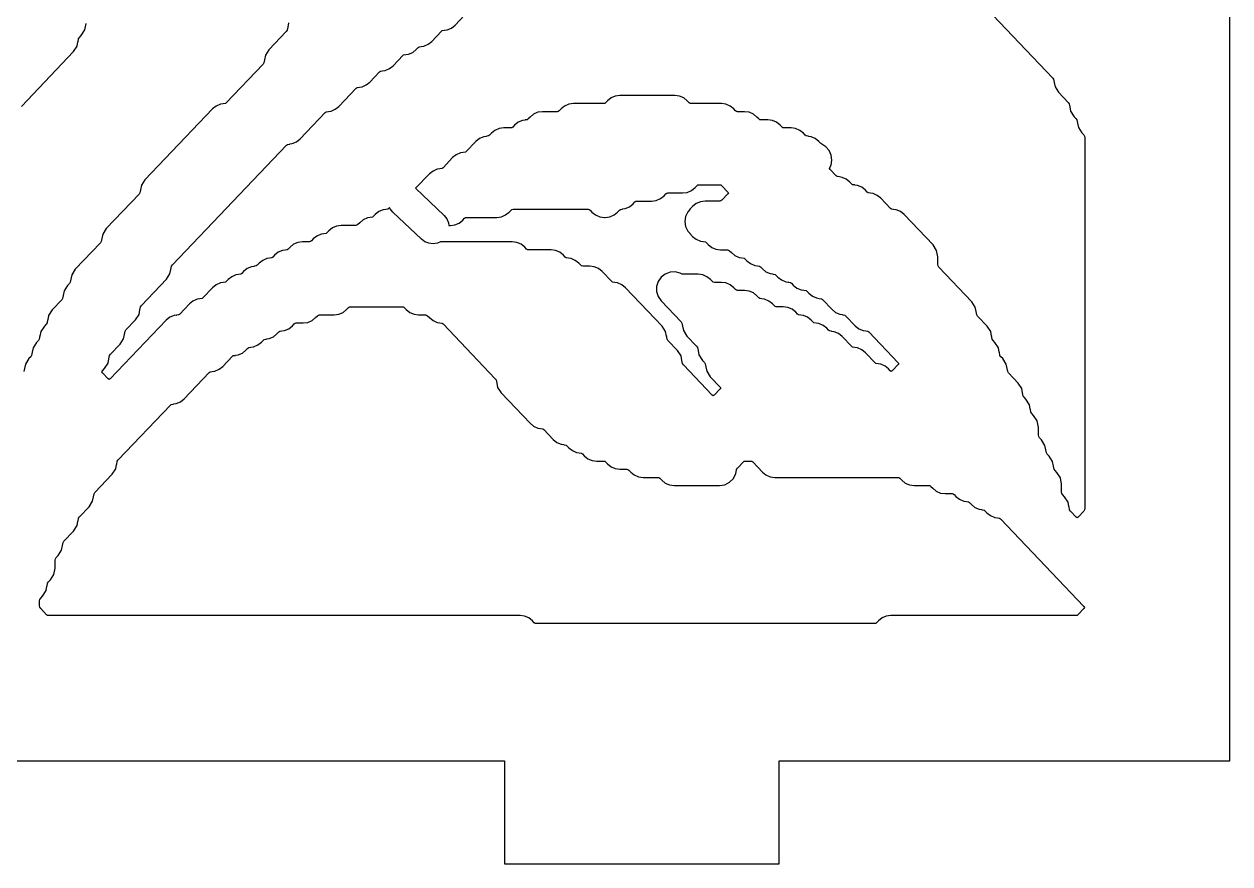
# Model space of a CAD drawing. Header units: millimetres. Extents: x 10 to 410, y 18 to 283.
# Drawn here: x 176.14 to 211.27, y 157 to 181.47 of the extents above; entities that cross this region are included whole.
import ezdxf

# ---------------------------------------------------------------- set-up
doc = ezdxf.new("R2010")
doc.units = ezdxf.units.MM
doc.layers.add('CUT', color=1, linetype='Continuous')

msp = doc.modelspace()

# ---------------------------------------------------------------- linework, layer by layer
at = {"layer": 'CUT'}
for points in [[(169.134, 160), (190.134, 160), (190.134, 157), (198.134, 157), (198.134, 160), (211.2679, 160), (211.2679, 280), (198.134, 280), (198.134, 283), (190.134, 283), (190.134, 280), (169.134, 280), (169.134, 283), (161.134, 283), (161.134, 280), (148, 280), (148, 160), (161.134, 160), (161.134, 157), (169.134, 157)], [(178.8354, 168.6412), (178.853, 168.7323), (178.8773, 168.7703), (180.4002, 170.3688), (180.4254, 170.3889), (180.4908, 170.3978), (180.4904, 170.4008), (180.5682, 170.4113), (180.6918, 170.4643), (180.7969, 170.5483), (181.5281, 171.3159), (181.5533, 171.336), (181.6187, 171.3449), (181.6183, 171.3479), (181.6961, 171.3585), (181.8197, 171.4115), (181.9248, 171.4955), (182.2049, 171.7895), (182.23, 171.8096), (182.2954, 171.8185), (182.295, 171.8215), (182.3728, 171.8321), (182.4965, 171.885), (182.6015, 171.9691), (182.656, 172.0263), (182.6812, 172.0464), (182.7466, 172.0553), (182.7462, 172.0583), (182.824, 172.0688), (182.9477, 172.1218), (183.0527, 172.2059), (183.1072, 172.2631), (183.1324, 172.2832), (183.1978, 172.2921), (183.1974, 172.2951), (183.2752, 172.3056), (183.3988, 172.3586), (183.5039, 172.4426), (183.5584, 172.4999), (183.5835, 172.52), (183.6489, 172.5289), (183.6485, 172.5318), (183.7263, 172.5424), (183.85, 172.5954), (183.955, 172.6794), (184.0095, 172.7366), (184.0347, 172.7568), (184.0666, 172.7611), (184.2698, 172.7611), (184.4031, 172.7792), (184.5267, 172.8322), (184.6318, 172.9162), (184.6863, 172.9734), (184.7115, 172.9936), (184.7434, 172.9979), (185.1721, 172.9979), (185.3054, 173.016), (185.4291, 173.069), (185.5341, 173.153), (185.5886, 173.2102), (185.6138, 173.2303), (185.6457, 173.2347), (187.1572, 173.2347), (187.1892, 173.2303), (187.2143, 173.2102), (187.2688, 173.153), (187.3739, 173.069), (187.4975, 173.016), (187.6308, 172.9979), (187.834, 172.9979), (187.8659, 172.9936), (187.8911, 172.9734), (187.9456, 172.9162), (188.0506, 172.8322), (188.1743, 172.7792), (188.2521, 172.7686), (188.2517, 172.7656), (188.3171, 172.7568), (188.3422, 172.7366), (189.8651, 171.1381), (189.8895, 171.1002), (189.907, 171.009), (189.9091, 171.0094), (189.9338, 170.8811), (190.036, 170.722), (190.8782, 169.838), (190.9832, 169.754), (191.1069, 169.701), (191.1847, 169.6904), (191.1843, 169.6874), (191.2497, 169.6785), (191.2748, 169.6584), (191.5549, 169.3644), (191.66, 169.2804), (191.7836, 169.2274), (191.8614, 169.2168), (191.861, 169.2138), (191.9264, 169.205), (191.9516, 169.1848), (192.0061, 169.1276), (192.1111, 169.0436), (192.2348, 168.9906), (192.3126, 168.9801), (192.3122, 168.9771), (192.3776, 168.9682), (192.4027, 168.9481), (192.4572, 168.8908), (192.5623, 168.8068), (192.686, 168.7538), (192.8193, 168.7357), (193.0224, 168.7357), (193.0543, 168.7314), (193.0795, 168.7113), (193.134, 168.6541), (193.2391, 168.57), (193.3627, 168.517), (193.496, 168.4989), (193.6992, 168.4989), (193.7311, 168.4946), (193.7562, 168.4745), (193.8107, 168.4173), (193.9158, 168.3332), (194.0395, 168.2803), (194.1728, 168.2622), (194.6015, 168.2622), (194.6334, 168.2578), (194.6586, 168.2377), (194.7131, 168.1805), (194.8181, 168.0965), (194.9418, 168.0435), (195.0751, 168.0254), (196.3969, 168.0254), (196.5514, 168.0498), (196.6908, 168.1209), (196.8014, 168.2315), (196.8724, 168.3709), (196.8882, 168.4703), (196.8964, 168.4964), (196.9174, 168.5266), (197.0934, 168.7113), (197.1186, 168.7314), (197.1505, 168.7357), (197.3085, 168.7357), (197.3404, 168.7314), (197.3656, 168.7113), (197.6457, 168.4173), (197.7507, 168.3332), (197.8744, 168.2803), (198.0077, 168.2622), (201.5946, 168.2622), (201.6265, 168.2578), (201.6517, 168.2377), (201.7062, 168.1805), (201.8112, 168.0965), (201.9349, 168.0435), (202.0682, 168.0254), (202.4969, 168.0254), (202.5288, 168.021), (202.554, 168.0009), (202.6085, 167.9437), (202.7136, 167.8597), (202.8372, 167.8067), (202.9705, 167.7886), (203.1737, 167.7886), (203.2056, 167.7842), (203.2308, 167.7641), (203.2853, 167.7069), (203.3903, 167.6229), (203.514, 167.5699), (203.5918, 167.5593), (203.5913, 167.5563), (203.6568, 167.5475), (203.6819, 167.5273), (203.7364, 167.4701), (203.8415, 167.3861), (203.9651, 167.3331), (204.0429, 167.3225), (204.0425, 167.3196), (204.1079, 167.3107), (204.1331, 167.2905), (204.1876, 167.2333), (204.2926, 167.1493), (204.4163, 167.0963), (204.4941, 167.0858), (204.4937, 167.0828), (204.5591, 167.0739), (204.5843, 167.0538), (207.0161, 164.5012), (207.0353, 164.4736), (207.0161, 164.446), (206.8401, 164.2612), (206.8149, 164.2411), (206.783, 164.2368), (201.3914, 164.2368), (201.2581, 164.2187), (201.1345, 164.1657), (201.0294, 164.0817), (200.9749, 164.0245), (200.9498, 164.0043), (200.9178, 164), (191.0597, 164), (191.0278, 164.0043), (191.0026, 164.0245), (190.9481, 164.0817), (190.8431, 164.1657), (190.7194, 164.2187), (190.5861, 164.2368), (176.848, 164.2368), (176.816, 164.2411), (176.7909, 164.2612), (176.6215, 164.439), (176.5971, 164.477), (176.5886, 164.5213), (176.5886, 164.6626), (176.5971, 164.7069), (176.6215, 164.7449), (176.6762, 164.8023), (176.7784, 164.9615), (176.8031, 165.0898), (176.8052, 165.0894), (176.8227, 165.1805), (176.8471, 165.2185), (176.9018, 165.2759), (177.004, 165.435), (177.0398, 165.6208), (177.0398, 165.8466), (177.0483, 165.8909), (177.0727, 165.9288), (177.1274, 165.9862), (177.2296, 166.1454), (177.2543, 166.2737), (177.2563, 166.2733), (177.2739, 166.3645), (177.2983, 166.4024), (177.5785, 166.6966), (177.6807, 166.8558), (177.7055, 166.984), (177.7075, 166.9837), (177.725, 167.0748), (177.7494, 167.1128), (178.0297, 167.407), (178.1319, 167.5661), (178.1566, 167.6944), (178.1587, 167.694), (178.1762, 167.7852), (178.2006, 167.8231), (178.7064, 168.3541), (178.8087, 168.5133), (178.8334, 168.6415)]]:
    msp.add_lwpolyline(points, close=True, dxfattribs=at)
for points in [[(204.3587, 181.7345), (206.1071, 179.8992), (206.1315, 179.8613), (206.1491, 179.7701), (206.1511, 179.7705), (206.1758, 179.6422), (206.278, 179.4831), (206.5583, 179.1889), (206.5827, 179.1509), (206.6002, 179.0598), (206.6023, 179.0602), (206.627, 178.9319), (206.7292, 178.7727), (206.7839, 178.7153), (206.8082, 178.6773), (206.8258, 178.5862), (206.8278, 178.5866), (206.8526, 178.4583), (206.9548, 178.2991), (207.0095, 178.2417), (207.0338, 178.2038), (207.0424, 178.1595), (207.0424, 167.3627), (207.0338, 167.3184), (207.0095, 167.2805), (206.8448, 167.1076), (206.8168, 167.0864), (206.7888, 167.1076), (206.6241, 167.2805), (206.5997, 167.3184), (206.5822, 167.4096), (206.5801, 167.4092), (206.5554, 167.5375), (206.4532, 167.6966), (206.3985, 167.754), (206.3741, 167.792), (206.3656, 167.8363), (206.3656, 168.0621), (206.3298, 168.2478), (206.2276, 168.407), (206.1729, 168.4644), (206.1486, 168.5024), (206.131, 168.5935), (206.129, 168.5931), (206.1043, 168.7214), (206.002, 168.8806), (205.9474, 168.938), (205.923, 168.9759), (205.9054, 169.0671), (205.9034, 169.0667), (205.8787, 169.195), (205.7765, 169.3541), (205.7218, 169.4115), (205.6974, 169.4495), (205.6889, 169.4938), (205.6889, 169.7196), (205.6531, 169.9053), (205.5509, 170.0645), (205.4962, 170.1219), (205.4718, 170.1599), (205.4543, 170.251), (205.4522, 170.2506), (205.4275, 170.3789), (205.3253, 170.5381), (205.2706, 170.5955), (205.2462, 170.6334), (205.2287, 170.7246), (205.2266, 170.7242), (205.2019, 170.8525), (205.0997, 171.0116), (204.8194, 171.3058), (204.7951, 171.3438), (204.7775, 171.435), (204.7755, 171.4346), (204.7508, 171.5629), (204.6485, 171.722), (204.5939, 171.7794), (204.5695, 171.8174), (204.5519, 171.9085), (204.5499, 171.9081), (204.5252, 172.0364), (204.423, 172.1956), (204.3683, 172.253), (204.3439, 172.2909), (204.3263, 172.3821), (204.3243, 172.3817), (204.2996, 172.51), (204.1974, 172.6692), (203.9171, 172.9633), (203.8927, 173.0013), (203.8752, 173.0925), (203.8731, 173.0921), (203.8484, 173.2204), (203.7462, 173.3795), (202.7892, 174.3841), (202.7648, 174.422), (202.7563, 174.4663), (202.7563, 174.6921), (202.7205, 174.8779), (202.6183, 175.037), (201.7761, 175.921), (201.6711, 176.005), (201.5474, 176.058), (201.4696, 176.0686), (201.47, 176.0716), (201.4046, 176.0804), (201.3795, 176.1006), (201.0994, 176.3946), (200.9943, 176.4786), (200.8707, 176.5316), (200.7929, 176.5421), (200.7933, 176.5451), (200.7279, 176.554), (200.7027, 176.5741), (200.6482, 176.6314), (200.5432, 176.7154), (200.4195, 176.7684), (200.3417, 176.7789), (200.3421, 176.7819), (200.2767, 176.7908), (200.2516, 176.8109), (200.1971, 176.8681), (200.092, 176.9522), (199.9683, 177.0052), (199.8906, 177.0157), (199.891, 177.0187), (199.8256, 177.0276), (199.8004, 177.0477), (199.6244, 177.2324), (199.6045, 177.261), (199.6127, 177.2873), (199.65, 177.3623), (199.6742, 177.5077), (199.655, 177.6538), (199.5941, 177.788), (199.4967, 177.8985), (199.3786, 177.9713), (199.3492, 177.9949), (199.2947, 178.0521), (199.1897, 178.1361), (199.066, 178.1891), (198.9882, 178.1997), (198.9886, 178.2026), (198.9232, 178.2115), (198.8981, 178.2316), (198.8436, 178.2889), (198.7385, 178.3729), (198.6148, 178.4259), (198.4815, 178.444), (198.2784, 178.444), (198.2465, 178.4483), (198.2213, 178.4684), (198.1668, 178.5256), (198.0617, 178.6097), (197.9381, 178.6627), (197.8048, 178.6808), (197.6016, 178.6808), (197.5697, 178.6851), (197.5446, 178.7052), (197.4901, 178.7624), (197.385, 178.8465), (197.2613, 178.8994), (197.128, 178.9175), (196.9249, 178.9175), (196.893, 178.9219), (196.8678, 178.942), (196.8133, 178.9992), (196.7082, 179.0833), (196.5846, 179.1362), (196.4513, 179.1543), (195.5714, 179.1543), (195.5395, 179.1587), (195.5143, 179.1788), (195.4598, 179.236), (195.3547, 179.32), (195.2311, 179.373), (195.0978, 179.3911), (193.496, 179.3911), (193.3627, 179.373), (193.2391, 179.32), (193.134, 179.236), (193.0795, 179.1788), (193.0543, 179.1587), (193.0224, 179.1543), (192.1425, 179.1543), (192.0092, 179.1362), (191.8856, 179.0833), (191.7805, 178.9992), (191.726, 178.942), (191.7008, 178.9219), (191.6689, 178.9175), (191.2402, 178.9175), (191.1069, 178.8994), (190.9832, 178.8465), (190.8782, 178.7624), (190.8237, 178.7052), (190.7985, 178.6851), (190.7331, 178.6762), (190.7335, 178.6732), (190.6557, 178.6627), (190.5321, 178.6097), (190.427, 178.5256), (190.3725, 178.4684), (190.3473, 178.4483), (190.3154, 178.444), (190.1123, 178.444), (189.979, 178.4259), (189.8553, 178.3729), (189.7502, 178.2889), (189.6957, 178.2316), (189.6706, 178.2115), (189.6052, 178.2026), (189.6056, 178.1997), (189.5278, 178.1891), (189.4041, 178.1361), (189.2991, 178.0521), (189.019, 177.7581), (188.9938, 177.7379), (188.9284, 177.7291), (188.9288, 177.7261), (188.851, 177.7155), (188.7274, 177.6625), (188.6223, 177.5785), (188.3422, 177.2845), (188.3171, 177.2644), (188.2517, 177.2555), (188.2521, 177.2525), (188.1743, 177.2419), (188.0506, 177.189), (187.9456, 177.1049), (187.5454, 176.6849), (187.5454, 176.6849), (188.3732, 175.8961), (188.4518, 175.7986), (188.5026, 175.684), (188.5153, 175.6025), (188.5559, 175.6025), (188.6892, 175.6206), (188.8128, 175.6736), (188.9179, 175.7577), (188.9724, 175.8149), (188.9975, 175.835), (189.0295, 175.8393), (189.9094, 175.8393), (190.0427, 175.8574), (190.1663, 175.9104), (190.2714, 175.9944), (190.3259, 176.0516), (190.351, 176.0718), (190.383, 176.0761), (192.5712, 176.0761), (192.6032, 176.0718), (192.6283, 176.0516), (192.6828, 175.9944), (192.7879, 175.9104), (192.9115, 175.8574), (193.0448, 175.8393), (193.0675, 175.8393), (193.2008, 175.8574), (193.3245, 175.9104), (193.4295, 175.9944), (193.4841, 176.0516), (193.5092, 176.0718), (193.5746, 176.0807), (193.5742, 176.0836), (193.652, 176.0942), (193.7757, 176.1472), (193.8807, 176.2312), (193.9352, 176.2884), (193.9604, 176.3086), (193.9923, 176.3129), (194.421, 176.3129), (194.5543, 176.331), (194.678, 176.384), (194.7831, 176.468), (194.8376, 176.5252), (194.8627, 176.5453), (194.8946, 176.5497), (195.3234, 176.5497), (195.4567, 176.5678), (195.5803, 176.6208), (195.6854, 176.7048), (195.7399, 176.762), (195.765, 176.7821), (195.797, 176.7865), (196.4062, 176.7865), (196.4381, 176.7821), (196.4632, 176.762), (196.6392, 176.5773), (196.6585, 176.5497), (196.6392, 176.5221), (196.4632, 176.3374), (196.4381, 176.3172), (196.4062, 176.3129), (195.9774, 176.3129), (195.8441, 176.2948), (195.7205, 176.2418), (195.6154, 176.1578), (195.5376, 176.0761), (195.5398, 176.074), (195.4734, 176.0022), (195.4089, 175.8681), (195.3868, 175.7209), (195.4089, 175.5738), (195.4734, 175.4397), (195.5398, 175.3679), (195.5376, 175.3658), (195.6154, 175.2841), (195.7205, 175.2), (195.8441, 175.1471), (195.9219, 175.1365), (195.9215, 175.1335), (195.9869, 175.1246), (196.0121, 175.1045), (196.0666, 175.0473), (196.1716, 174.9633), (196.2953, 174.9103), (196.4286, 174.8922), (196.6317, 174.8922), (196.6637, 174.8878), (196.6888, 174.8677), (196.7433, 174.8105), (196.8484, 174.7265), (196.972, 174.6735), (197.0498, 174.6629), (197.0494, 174.6599), (197.1148, 174.6511), (197.14, 174.6309), (197.1945, 174.5737), (197.2996, 174.4897), (197.4232, 174.4367), (197.501, 174.4261), (197.5006, 174.4231), (197.566, 174.4143), (197.5912, 174.3941), (197.6457, 174.3369), (197.7507, 174.2529), (197.8744, 174.1999), (197.9522, 174.1894), (197.9518, 174.1864), (198.0172, 174.1775), (198.0423, 174.1574), (198.0968, 174.1001), (198.2019, 174.0161), (198.3255, 173.9631), (198.4033, 173.9526), (198.4029, 173.9496), (198.4683, 173.9407), (198.4935, 173.9206), (198.548, 173.8634), (198.6531, 173.7793), (198.7767, 173.7263), (198.8545, 173.7158), (198.8541, 173.7128), (198.9195, 173.7039), (198.9447, 173.6838), (198.9992, 173.6266), (199.1042, 173.5425), (199.2279, 173.4896), (199.3057, 173.479), (199.3053, 173.476), (199.3707, 173.4671), (199.3958, 173.447), (199.6759, 173.153), (199.781, 173.069), (199.9046, 173.016), (199.9824, 173.0054), (199.982, 173.0024), (200.0474, 172.9936), (200.0726, 172.9734), (200.3527, 172.6794), (200.4577, 172.5954), (200.5814, 172.5424), (200.6592, 172.5318), (200.6588, 172.5289), (200.7242, 172.52), (200.7493, 172.4999), (201.6021, 171.6048), (201.6213, 171.5772), (201.6021, 171.5496), (201.4308, 171.3698), (201.4028, 171.3486), (201.3748, 171.3698), (201.325, 171.4221), (201.2199, 171.5061), (201.0963, 171.5591), (201.0185, 171.5696), (201.0189, 171.5726), (200.9535, 171.5815), (200.9283, 171.6016), (200.6482, 171.8956), (200.5432, 171.9797), (200.4195, 172.0326), (200.3417, 172.0432), (200.3421, 172.0462), (200.2767, 172.0551), (200.2516, 172.0752), (199.9715, 172.3692), (199.8664, 172.4532), (199.7428, 172.5062), (199.665, 172.5168), (199.6654, 172.5198), (199.6, 172.5286), (199.5748, 172.5488), (199.5203, 172.606), (199.4152, 172.69), (199.2916, 172.743), (199.2138, 172.7536), (199.2142, 172.7566), (199.1488, 172.7654), (199.1236, 172.7856), (199.0691, 172.8428), (198.9641, 172.9268), (198.8404, 172.9798), (198.7626, 172.9903), (198.763, 172.9933), (198.6976, 173.0022), (198.6725, 173.0223), (198.618, 173.0796), (198.5129, 173.1636), (198.3893, 173.2166), (198.256, 173.2347), (198.0528, 173.2347), (198.0209, 173.239), (197.9957, 173.2591), (197.9412, 173.3163), (197.8362, 173.4004), (197.7125, 173.4534), (197.6347, 173.4639), (197.6351, 173.4669), (197.5697, 173.4758), (197.5446, 173.4959), (197.4901, 173.5531), (197.385, 173.6372), (197.2613, 173.6901), (197.128, 173.7082), (196.9249, 173.7082), (196.893, 173.7126), (196.8678, 173.7327), (196.8133, 173.7899), (196.7082, 173.874), (196.5846, 173.9269), (196.4513, 173.945), (196.2481, 173.945), (196.2162, 173.9494), (196.1911, 173.9695), (196.1366, 174.0267), (196.0315, 174.1107), (195.9078, 174.1637), (195.7745, 174.1818), (195.3458, 174.1818), (195.3132, 174.1862), (195.2565, 174.2106), (195.1098, 174.2484), (194.9586, 174.2407), (194.8166, 174.188), (194.6969, 174.0952), (194.6105, 173.9708), (194.5653, 173.8262), (194.5654, 173.6748), (194.6109, 173.5303), (194.6976, 173.4061), (195.2791, 172.7956), (195.3035, 172.7577), (195.3211, 172.6665), (195.3231, 172.6669), (195.3478, 172.5386), (195.45, 172.3795), (195.7303, 172.0853), (195.7547, 172.0473), (195.7722, 171.9562), (195.7743, 171.9566), (195.799, 171.8283), (195.9012, 171.6691), (195.9559, 171.6117), (195.9802, 171.5738), (195.9978, 171.4826), (195.9998, 171.483), (196.0246, 171.3547), (196.1268, 171.1955), (196.4136, 170.8944), (196.4329, 170.8668), (196.4136, 170.8392), (196.2423, 170.6594), (196.2144, 170.6382), (196.1864, 170.6594), (195.3449, 171.5426), (195.3206, 171.5806), (195.303, 171.6717), (195.301, 171.6713), (195.2762, 171.7996), (195.174, 171.9588), (194.8938, 172.253), (194.8694, 172.2909), (194.8518, 172.3821), (194.8498, 172.3817), (194.8251, 172.51), (194.7229, 172.6692), (193.6551, 173.7899), (193.5501, 173.874), (193.4264, 173.9269), (193.3486, 173.9375), (193.349, 173.9405), (193.2836, 173.9494), (193.2585, 173.9695), (192.9784, 174.2635), (192.8733, 174.3475), (192.7497, 174.4005), (192.6164, 174.4186), (192.4132, 174.4186), (192.3813, 174.4229), (192.3561, 174.4431), (192.3016, 174.5003), (192.1966, 174.5843), (192.0729, 174.6373), (191.9951, 174.6479), (191.9955, 174.6508), (191.9301, 174.6597), (191.905, 174.6799), (191.8505, 174.7371), (191.7454, 174.8211), (191.6218, 174.8741), (191.4885, 174.8922), (190.8341, 174.8922), (190.8022, 174.8965), (190.7771, 174.9166), (190.7225, 174.9738), (190.6175, 175.0579), (190.4938, 175.1109), (190.3605, 175.129), (188.2697, 175.129), (188.1774, 175.0881), (188.0536, 175.0688), (187.929, 175.0821), (187.8121, 175.1273), (187.7109, 175.2012), (186.8832, 175.9899), (186.8045, 176.0874), (186.7874, 176.126), (186.7632, 176.1006), (186.738, 176.0804), (186.6726, 176.0716), (186.673, 176.0686), (186.5952, 176.058), (186.4715, 176.005), (186.3665, 175.921), (186.312, 175.8638), (186.2868, 175.8437), (186.2214, 175.8348), (186.2218, 175.8318), (186.144, 175.8212), (186.0204, 175.7682), (185.9153, 175.6842), (185.8608, 175.627), (185.8357, 175.6069), (185.8037, 175.6025), (185.375, 175.6025), (185.2417, 175.5844), (185.118, 175.5315), (185.013, 175.4474), (184.9585, 175.3902), (184.9333, 175.3701), (184.8679, 175.3612), (184.8683, 175.3582), (184.7905, 175.3477), (184.6669, 175.2947), (184.5618, 175.2106), (184.5073, 175.1534), (184.4822, 175.1333), (184.4502, 175.129), (184.2471, 175.129), (184.1138, 175.1109), (183.9901, 175.0579), (183.8851, 174.9738), (183.8306, 174.9166), (183.8054, 174.8965), (183.74, 174.8876), (183.7404, 174.8846), (183.6626, 174.8741), (183.539, 174.8211), (183.4339, 174.7371), (183.3794, 174.6799), (183.3542, 174.6597), (183.2888, 174.6508), (183.2892, 174.6479), (183.2115, 174.6373), (183.0878, 174.5843), (182.9827, 174.5003), (182.9282, 174.4431), (182.9031, 174.4229), (182.8377, 174.4141), (182.8381, 174.4111), (182.7603, 174.4005), (182.6366, 174.3475), (182.5316, 174.2635), (182.4771, 174.2063), (182.4519, 174.1862), (182.3865, 174.1773), (182.3869, 174.1743), (182.3091, 174.1637), (182.1855, 174.1107), (182.0804, 174.0267), (182.0259, 173.9695), (182.0007, 173.9494), (181.9353, 173.9405), (181.9357, 173.9375), (181.858, 173.9269), (181.7343, 173.874), (181.6292, 173.7899), (181.3492, 173.4959), (181.324, 173.4758), (181.2586, 173.4669), (181.259, 173.4639), (181.1812, 173.4534), (181.0575, 173.4004), (180.9525, 173.3163), (180.6724, 173.0223), (180.6472, 173.0022), (180.5818, 172.9933), (180.5822, 172.9903), (180.5044, 172.9798), (180.3808, 172.9268), (180.2757, 172.8428), (178.6468, 171.133), (178.6188, 171.1118), (178.5909, 171.133), (178.4196, 171.3128), (178.4003, 171.3404), (178.4196, 171.368), (178.4809, 171.4323), (178.5831, 171.5915), (178.6078, 171.7198), (178.6098, 171.7194), (178.6274, 171.8105), (178.6518, 171.8485), (178.932, 172.1427), (179.0342, 172.3018), (179.059, 172.4301), (179.061, 172.4297), (179.0785, 172.5209), (179.1029, 172.5589), (179.3832, 172.853), (179.4854, 173.0122), (179.5101, 173.1405), (179.5122, 173.1401), (179.5297, 173.2313), (179.5541, 173.2692), (180.2855, 174.037), (180.3877, 174.1961), (180.4125, 174.3244), (180.4145, 174.324), (180.4321, 174.4152), (180.4564, 174.4532), (183.784, 177.9459), (183.8091, 177.9661), (183.8745, 177.9749), (183.8741, 177.9779), (183.9519, 177.9885), (184.0756, 178.0415), (184.1806, 178.1255), (184.9119, 178.8931), (184.937, 178.9132), (185.0025, 178.9221), (185.002, 178.9251), (185.0798, 178.9356), (185.2035, 178.9886), (185.3085, 179.0727), (185.8142, 179.6034), (185.8394, 179.6236), (185.9048, 179.6325), (185.9044, 179.6354), (185.9822, 179.646), (186.1058, 179.699), (186.2109, 179.783), (186.491, 180.077), (186.5161, 180.0971), (186.5815, 180.106), (186.5811, 180.109), (186.6589, 180.1196), (186.7826, 180.1726), (186.8876, 180.2566), (187.1677, 180.5506), (187.1929, 180.5707), (187.2583, 180.5796), (187.2579, 180.5826), (187.3357, 180.5932), (187.4593, 180.6461), (187.5644, 180.7302), (187.6189, 180.7874), (187.644, 180.8075), (187.7095, 180.8164), (187.709, 180.8194), (187.7868, 180.8299), (187.9105, 180.8829), (188.0155, 180.967), (188.2956, 181.261), (188.3208, 181.2811), (188.3862, 181.29), (188.3858, 181.2929), (188.4636, 181.3035), (188.5872, 181.3565), (188.6923, 181.4405), (188.9724, 181.7345)], [(176.0596, 179.0727), (177.5785, 180.667), (177.6807, 180.8262), (177.7055, 180.9544), (177.7075, 180.9541), (177.725, 181.0452), (177.7494, 181.0832), (177.8041, 181.1406), (177.9063, 181.2997), (177.9421, 181.4855)], [(183.843, 181.5079), (183.8183, 181.3796), (183.8163, 181.38), (183.7987, 181.2888), (183.7744, 181.2509), (183.2685, 180.7199), (183.1663, 180.5607), (183.1416, 180.4324), (183.1395, 180.4328), (183.122, 180.3417), (183.0976, 180.3037), (182.0259, 179.1788), (182.0007, 179.1587), (181.9353, 179.1498), (181.9357, 179.1468), (181.858, 179.1362), (181.7343, 179.0833), (181.6292, 178.9992), (179.6592, 176.9313), (179.557, 176.7722), (179.5322, 176.6439), (179.5302, 176.6443), (179.5126, 176.5531), (179.4883, 176.5151), (178.5313, 175.5106), (178.429, 175.3514), (178.4043, 175.2231), (178.4023, 175.2235), (178.3847, 175.1324), (178.3604, 175.0944), (177.6289, 174.3267), (177.5267, 174.1675), (177.502, 174.0392), (177.5, 174.0396), (177.4824, 173.9484), (177.458, 173.9105), (177.4033, 173.8531), (177.3011, 173.6939), (177.2764, 173.5656), (177.2744, 173.566), (177.2568, 173.4749), (177.2324, 173.4369), (176.9522, 173.1427), (176.85, 172.9836), (176.8252, 172.8553), (176.8232, 172.8557), (176.8056, 172.7645), (176.7813, 172.7266), (176.7266, 172.6692), (176.6244, 172.51), (176.5997, 172.3817), (176.5976, 172.3821), (176.5801, 172.2909), (176.5557, 172.253), (176.501, 172.1956), (176.3988, 172.0364), (176.3741, 171.9081), (176.372, 171.9085), (176.3545, 171.8174), (176.3301, 171.7794), (176.2754, 171.722), (176.1732, 171.5629), (176.1485, 171.4346), (176.1465, 171.435), (176.1289, 171.3438)]]:
    msp.add_lwpolyline(points, dxfattribs=at)

doc.saveas('drawing.dxf')
